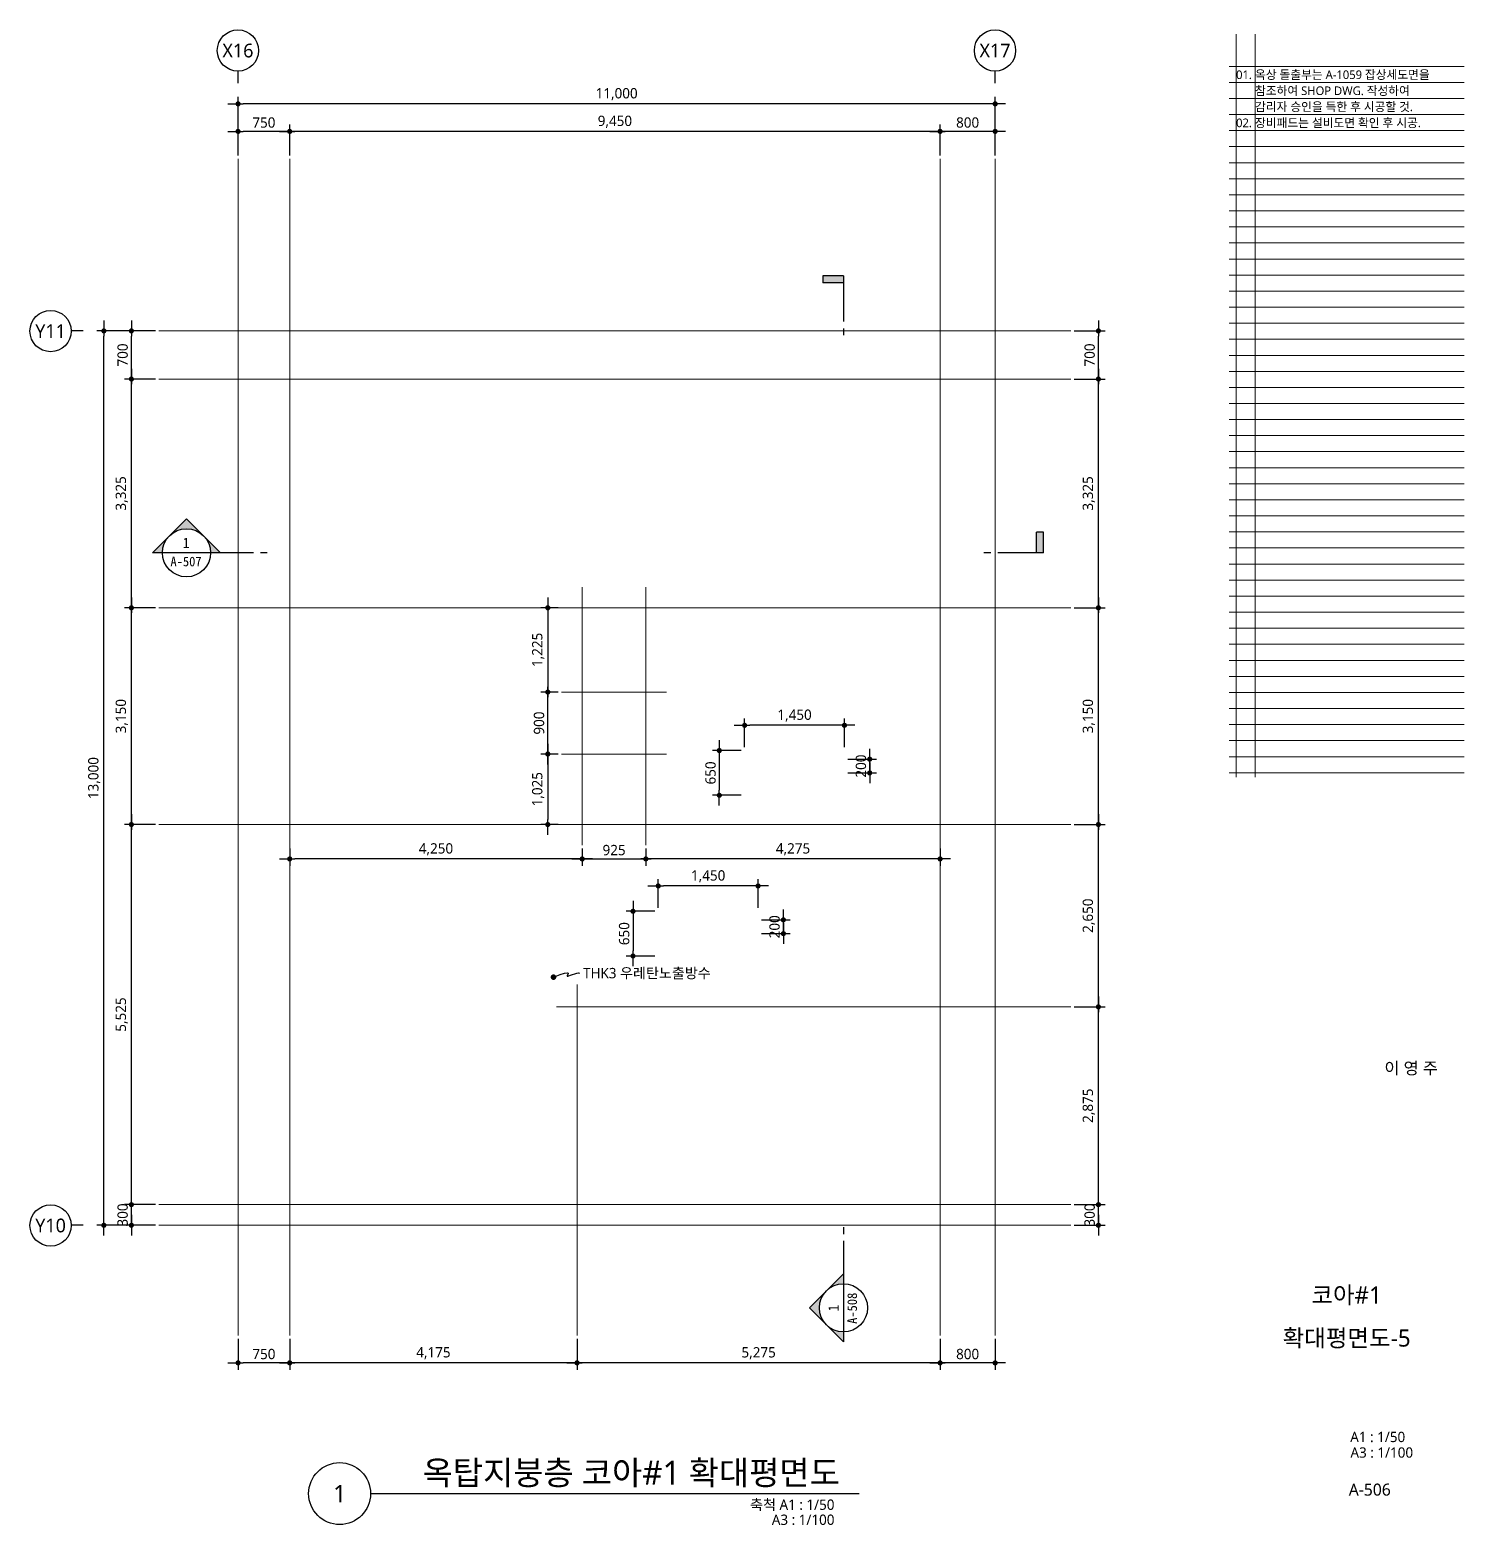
# Model space of a CAD drawing. Header units: millimetres. Extents: x 1424731 to 1631737, y 707248 to 849681.
# Drawn here: x 1610899 to 1631737, y 827948 to 849681 of the extents above; entities that cross this region are included whole.
import ezdxf
from ezdxf.enums import TextEntityAlignment as Align

# ---------------------------------------------------------------- set-up
doc = ezdxf.new("R2010")
doc.units = ezdxf.units.MM
doc.header["$MEASUREMENT"] = 0
doc.linetypes.add('CEN', pattern=[62, 60, -1, 0, -1])
doc.layers.get('0').update_dxf_attribs({"linetype": 'CONTINUOUS'})
for name, color, linetype, lineweight in [('A-AXIS-BUBL', 7, 'CONTINUOUS', 25), ('A-BORD-TEXT', 3, 'CONTINUOUS', 25), ('A-CNTL', 1, 'CEN', 15), ('A-DIMS', 7, 'CONTINUOUS', 25), ('A-MKXS-LEAD', 7, 'CONTINUOUS', 25), ('A-MKXS-MAK1', 3, 'CONTINUOUS', 25), ('A-MKXS-TEXT1', 3, 'CONTINUOUS', 25), ('A-MKXS-TEXT2', 7, 'CONTINUOUS', 25), ('A-XXXX-SYMB', 7, 'CONTINUOUS', 25), ('A-XXXX-TXT1', 3, 'CONTINUOUS', 25), ('A-XXXX-TXT2', 3, 'CONTINUOUS', 25)]:
    doc.layers.add(name, color=color, linetype=linetype, lineweight=lineweight)
doc.layers.add('A-XXXX-NPLT', color=144, linetype='CONTINUOUS', lineweight=15, plot=False)
doc.styles.add('HY울릉도L', font='')
doc.styles.add('돋움체', font='')
doc.styles.add('맑은 고딕', font='malgun.ttf')
doc.styles.add('맑은고딕', font='malgun.ttf')
doc.styles.get('HY울릉도L').set_extended_font_data('HYwulM')
doc.styles.get('돋움체').set_extended_font_data('DotumChe')
doc.dimstyles.new('CDIM', dxfattribs={"dimtxt": 3, "dimasz": 1.5, "dimexe": 2, "dimexo": 1, "dimgap": 1, "dimtad": 1, "dimdec": 0, "dimrnd": 0.5, "dimzin": 0, "dimdsep": 32, "dimlunit": 6, "dimtxsty": 'HY울릉도L', "dimblk1": '_CIDOT', "dimblk2": '_CIDOT', "dimsah": 1, "dimcen": 5.5, "dimclrd": 2, "dimclre": 2, "dimclrt": 7, "dimadec": 0, "dimazin": 0, "dimtfac": 1, "dimtdec": 0, "dimtix": 1, "dimtmove": 2, "dimatfit": 1, "dimldrblk": '_CIDOT', "dimfxl": 1, "dimtolj": 1, "dimtzin": 0, "dimlwd": -1, "dimarcsym": 0})

# ---------------------------------------------------------------- blocks, each defined once
blk = doc.blocks.new('CORE 1- 단면')
at = {"layer": 'A-MKXS-MAK1'}
for points in [[(9245, 15395), (9245, 15495), (9545, 15495), (9545, 15395)], [(12350, 11770), (12450, 11770), (12450, 11470), (12350, 11470)]]:
    blk.add_hatch(color=256, dxfattribs=at).paths.add_polyline_path(points)
h = blk.add_hatch(color=256, dxfattribs=at)
h.paths.add_polyline_path([(0, 11965), (247, 11717, 0.414214), (-247, 11717)])
h.paths.add_polyline_path([(247, 11717), (495, 11470), (350, 11470, 0.198912)])
h.paths.add_polyline_path([(-247, 11717, 0.198912), (-350, 11470), (-495, 11470)])
h = blk.add_hatch(color=256, dxfattribs=at)
h.paths.add_polyline_path([(9050, 495), (9297, 742, 0.414214), (9297, 247)])
h.paths.add_polyline_path([(9297, 742), (9545, 990), (9545, 845, 0.198912)])
h.paths.add_polyline_path([(9297, 247, 0.198912), (9545, 145), (9545, 0)])
for p, q in [((9245, 15495), (9245, 15395)), ((9545, 15495), (9245, 15495)), ((9545, 15495), (9545, 14832)), ((9545, 15395), (9245, 15395)), ((9545, 14732), (9545, 14632)), ((-495, 11470), (0, 11965)), ((495, 11470), (0, 11965)), ((12450, 11770), (12350, 11770)), ((12350, 11470), (12350, 11770)), ((12450, 11470), (12450, 11770)), ((973, 11470), (-495, 11470)), ((1173, 11470), (1073, 11470)), ((11687, 11470), (11587, 11470)), ((12450, 11470), (11787, 11470)), ((9545, 1668), (9545, 1568)), ((9545, 1468), (9545, 0)), ((9545, 990), (9050, 495)), ((9545, 0), (9050, 495))]:
    blk.add_line(p, q, dxfattribs=at)
for centre in [(0, 11470), (9545, 495)]:
    blk.add_circle(centre, 350, dxfattribs=at)
at = {"layer": 'A-MKXS-TEXT2', "style": '돋움체'}
for s, height, p in [('1', 150, (-4, 11614)), ('A-507', 140, (-7, 11342))]:
    blk.add_text(s, height=height, dxfattribs=at).set_placement(p, align=Align.MIDDLE)
for s, height, p in [('A-508', 140, (9673, 488)), ('1', 150, (9401, 491))]:
    blk.add_text(s, height=height, rotation=90, dxfattribs=at).set_placement(p, align=Align.MIDDLE)
blk = doc.blocks.new('_CIDOT')
at = {"color": 0, "linetype": 'ByBlock'}
blk.add_line((2, 0), (-1, 0), dxfattribs=at)
at = {"color": 0, "linetype": 'ByBlock', "const_width": 0.5}
blk.add_lwpolyline([(-0.25, 0, 1), (0.25, 0, 1)], format="xyb", close=True, dxfattribs=at)
blk = doc.blocks.new('*D1150')
at = {"layer": 'A-DIMS', "lineweight": -2, "transparency": 16777216}
for p, q in [((1618849, 830656), (1618849, 830206)), ((1624124, 830656), (1624124, 830206))]:
    blk.add_line(p, q, dxfattribs=at)
at = {"layer": 'A-DIMS', "transparency": 16777216}
blk.add_line((1624049, 830306), (1618924, 830306), dxfattribs=at)
at = {"layer": 'A-DIMS', "transparency": 16777216, "xscale": 75, "yscale": 75, "zscale": 75, "rotation": 180}
blk.add_blockref('_CIDOT', (1618849, 830306), dxfattribs=at)
at = {"layer": 'A-DIMS', "transparency": 16777216, "xscale": 75, "yscale": 75, "zscale": 75}
blk.add_blockref('_CIDOT', (1624124, 830306), dxfattribs=at)
at = {"layer": 'A-DIMS', "color": 3, "transparency": 16777216, "insert": (1621487, 830446), "char_height": 150, "attachment_point": 5, "style": '맑은고딕'}
blk.add_mtext('\\A1;5,275', dxfattribs=at)
blk = doc.blocks.new('*D1152')
at = {"layer": 'A-DIMS', "lineweight": -2, "transparency": 16777216}
for p, q in [((1614674, 830656), (1614674, 830206)), ((1618849, 830656), (1618849, 830206))]:
    blk.add_line(p, q, dxfattribs=at)
at = {"layer": 'A-DIMS', "transparency": 16777216}
blk.add_line((1618774, 830306), (1614749, 830306), dxfattribs=at)
at = {"layer": 'A-DIMS', "transparency": 16777216, "xscale": 75, "yscale": 75, "zscale": 75, "rotation": 180}
blk.add_blockref('_CIDOT', (1614674, 830306), dxfattribs=at)
at = {"layer": 'A-DIMS', "transparency": 16777216, "xscale": 75, "yscale": 75, "zscale": 75}
blk.add_blockref('_CIDOT', (1618849, 830306), dxfattribs=at)
at = {"layer": 'A-DIMS', "color": 3, "transparency": 16777216, "insert": (1616762, 830447), "char_height": 150, "attachment_point": 5, "style": '맑은고딕'}
blk.add_mtext('\\A1;4,175', dxfattribs=at)
blk = doc.blocks.new('*D1154')
at = {"layer": 'A-DIMS', "lineweight": -2, "transparency": 16777216}
for p, q in [((1612724, 845306), (1611874, 845306)), ((1612724, 832306), (1611874, 832306))]:
    blk.add_line(p, q, dxfattribs=at)
at = {"layer": 'A-DIMS', "transparency": 16777216}
blk.add_line((1611974, 832381), (1611974, 845231), dxfattribs=at)
at = {"layer": 'A-DIMS', "transparency": 16777216, "xscale": 75, "yscale": 75, "zscale": 75}
for p, rotation in [((1611974, 845306), 90), ((1611974, 832306), 270)]:
    blk.add_blockref('_CIDOT', p, dxfattribs=dict(at, rotation=rotation))
at = {"layer": 'A-DIMS', "color": 3, "transparency": 16777216, "insert": (1611834, 838806), "char_height": 150, "attachment_point": 5, "rotation": 90, "style": '맑은고딕'}
blk.add_mtext('\\A1;13,000', dxfattribs=at)
blk = doc.blocks.new('*D1151')
at = {"layer": 'A-DIMS', "lineweight": -2, "transparency": 16777216}
for p, q in [((1624124, 830656), (1624124, 830206)), ((1624924, 830656), (1624924, 830206))]:
    blk.add_line(p, q, dxfattribs=at)
at = {"layer": 'A-DIMS', "transparency": 16777216}
blk.add_line((1624849, 830306), (1624199, 830306), dxfattribs=at)
at = {"layer": 'A-DIMS', "transparency": 16777216, "xscale": 75, "yscale": 75, "zscale": 75, "rotation": 180}
blk.add_blockref('_CIDOT', (1624124, 830306), dxfattribs=at)
at = {"layer": 'A-DIMS', "transparency": 16777216, "xscale": 75, "yscale": 75, "zscale": 75}
blk.add_blockref('_CIDOT', (1624924, 830306), dxfattribs=at)
at = {"layer": 'A-DIMS', "color": 3, "transparency": 16777216, "insert": (1624524, 830434), "char_height": 150, "attachment_point": 5, "style": '맑은고딕'}
blk.add_mtext('\\A1;800', dxfattribs=at)
blk = doc.blocks.new('*D1155')
at = {"layer": 'A-DIMS', "lineweight": -2, "transparency": 16777216}
for p, q in [((1626074, 835481), (1626524, 835481)), ((1626074, 832606), (1626524, 832606))]:
    blk.add_line(p, q, dxfattribs=at)
at = {"layer": 'A-DIMS', "transparency": 16777216}
blk.add_line((1626424, 832681), (1626424, 835406), dxfattribs=at)
at = {"layer": 'A-DIMS', "transparency": 16777216, "xscale": 75, "yscale": 75, "zscale": 75}
for p, rotation in [((1626424, 835481), 90), ((1626424, 832606), 270)]:
    blk.add_blockref('_CIDOT', p, dxfattribs=dict(at, rotation=rotation))
at = {"layer": 'A-DIMS', "color": 3, "transparency": 16777216, "insert": (1626284, 834044), "char_height": 150, "attachment_point": 5, "rotation": 90, "style": '맑은고딕'}
blk.add_mtext('\\A1;2,875', dxfattribs=at)
blk = doc.blocks.new('*D1157')
at = {"layer": 'A-DIMS', "lineweight": -2, "transparency": 16777216}
for p, q in [((1626074, 841281), (1626524, 841281)), ((1626074, 838131), (1626524, 838131))]:
    blk.add_line(p, q, dxfattribs=at)
at = {"layer": 'A-DIMS', "transparency": 16777216}
blk.add_line((1626424, 838206), (1626424, 841206), dxfattribs=at)
at = {"layer": 'A-DIMS', "transparency": 16777216, "xscale": 75, "yscale": 75, "zscale": 75}
for p, rotation in [((1626424, 841281), 90), ((1626424, 838131), 270)]:
    blk.add_blockref('_CIDOT', p, dxfattribs=dict(at, rotation=rotation))
at = {"layer": 'A-DIMS', "color": 3, "transparency": 16777216, "insert": (1626284, 839706), "char_height": 150, "attachment_point": 5, "rotation": 90, "style": '맑은고딕'}
blk.add_mtext('\\A1;3,150', dxfattribs=at)
blk = doc.blocks.new('*D1161')
at = {"layer": 'A-DIMS', "lineweight": -2, "transparency": 16777216}
for p, q in [((1612724, 838131), (1612274, 838131)), ((1612724, 832606), (1612274, 832606))]:
    blk.add_line(p, q, dxfattribs=at)
at = {"layer": 'A-DIMS', "transparency": 16777216}
blk.add_line((1612374, 832681), (1612374, 838056), dxfattribs=at)
at = {"layer": 'A-DIMS', "transparency": 16777216, "xscale": 75, "yscale": 75, "zscale": 75}
for p, rotation in [((1612374, 838131), 90), ((1612374, 832606), 270)]:
    blk.add_blockref('_CIDOT', p, dxfattribs=dict(at, rotation=rotation))
at = {"layer": 'A-DIMS', "color": 3, "transparency": 16777216, "insert": (1612234, 835369), "char_height": 150, "attachment_point": 5, "rotation": 90, "style": '맑은고딕'}
blk.add_mtext('\\A1;5,525', dxfattribs=at)
blk = doc.blocks.new('*D1158')
at = {"layer": 'A-DIMS', "lineweight": -2, "transparency": 16777216}
for p, q in [((1626074, 844606), (1626524, 844606)), ((1626074, 841281), (1626524, 841281))]:
    blk.add_line(p, q, dxfattribs=at)
at = {"layer": 'A-DIMS', "transparency": 16777216}
blk.add_line((1626424, 841356), (1626424, 844531), dxfattribs=at)
at = {"layer": 'A-DIMS', "transparency": 16777216, "xscale": 75, "yscale": 75, "zscale": 75}
for p, rotation in [((1626424, 844606), 90), ((1626424, 841281), 270)]:
    blk.add_blockref('_CIDOT', p, dxfattribs=dict(at, rotation=rotation))
at = {"layer": 'A-DIMS', "color": 3, "transparency": 16777216, "insert": (1626284, 842944), "char_height": 150, "attachment_point": 5, "rotation": 90, "style": '맑은고딕'}
blk.add_mtext('\\A1;3,325', dxfattribs=at)
blk = doc.blocks.new('*D1159')
at = {"layer": 'A-DIMS', "lineweight": -2, "transparency": 16777216}
for p, q in [((1626074, 845306), (1626524, 845306)), ((1626074, 844606), (1626524, 844606))]:
    blk.add_line(p, q, dxfattribs=at)
at = {"layer": 'A-DIMS', "transparency": 16777216}
blk.add_line((1626424, 844681), (1626424, 845231), dxfattribs=at)
at = {"layer": 'A-DIMS', "transparency": 16777216, "xscale": 75, "yscale": 75, "zscale": 75}
for p, rotation in [((1626424, 845306), 90), ((1626424, 844606), 270)]:
    blk.add_blockref('_CIDOT', p, dxfattribs=dict(at, rotation=rotation))
at = {"layer": 'A-DIMS', "color": 3, "transparency": 16777216, "insert": (1626297, 844956), "char_height": 150, "attachment_point": 5, "rotation": 90, "style": '맑은고딕'}
blk.add_mtext('\\A1;700', dxfattribs=at)
blk = doc.blocks.new('*D1164')
at = {"layer": 'A-DIMS', "lineweight": -2, "transparency": 16777216}
for p, q in [((1613924, 847856), (1613924, 848706)), ((1624924, 847856), (1624924, 848706))]:
    blk.add_line(p, q, dxfattribs=at)
at = {"layer": 'A-DIMS', "transparency": 16777216}
blk.add_line((1624849, 848606), (1613999, 848606), dxfattribs=at)
at = {"layer": 'A-DIMS', "transparency": 16777216, "xscale": 75, "yscale": 75, "zscale": 75, "rotation": 180}
blk.add_blockref('_CIDOT', (1613924, 848606), dxfattribs=at)
at = {"layer": 'A-DIMS', "transparency": 16777216, "xscale": 75, "yscale": 75, "zscale": 75}
blk.add_blockref('_CIDOT', (1624924, 848606), dxfattribs=at)
at = {"layer": 'A-DIMS', "color": 3, "transparency": 16777216, "insert": (1619424, 848747), "char_height": 150, "attachment_point": 5, "style": '맑은고딕'}
blk.add_mtext('\\A1;11,000', dxfattribs=at)
blk = doc.blocks.new('*D1167')
at = {"layer": 'A-DIMS', "lineweight": -2, "transparency": 16777216}
for p, q in [((1612724, 844606), (1612274, 844606)), ((1612724, 841281), (1612274, 841281))]:
    blk.add_line(p, q, dxfattribs=at)
at = {"layer": 'A-DIMS', "transparency": 16777216}
blk.add_line((1612374, 841356), (1612374, 844531), dxfattribs=at)
at = {"layer": 'A-DIMS', "transparency": 16777216, "xscale": 75, "yscale": 75, "zscale": 75}
for p, rotation in [((1612374, 844606), 90), ((1612374, 841281), 270)]:
    blk.add_blockref('_CIDOT', p, dxfattribs=dict(at, rotation=rotation))
at = {"layer": 'A-DIMS', "color": 3, "transparency": 16777216, "insert": (1612234, 842944), "char_height": 150, "attachment_point": 5, "rotation": 90, "style": '맑은고딕'}
blk.add_mtext('\\A1;3,325', dxfattribs=at)
blk = doc.blocks.new('*D1149')
at = {"layer": 'A-DIMS', "lineweight": -2, "transparency": 16777216}
for p, q in [((1626074, 832606), (1626524, 832606)), ((1626074, 832306), (1626524, 832306))]:
    blk.add_line(p, q, dxfattribs=at)
at = {"layer": 'A-DIMS', "transparency": 16777216}
for p, q in [((1626424, 832681), (1626424, 832756)), ((1626424, 832306), (1626424, 832606)), ((1626424, 832231), (1626424, 832156))]:
    blk.add_line(p, q, dxfattribs=at)
at = {"layer": 'A-DIMS', "transparency": 16777216, "xscale": 75, "yscale": 75, "zscale": 75}
for p, rotation in [((1626424, 832606), 270), ((1626424, 832306), 90)]:
    blk.add_blockref('_CIDOT', p, dxfattribs=dict(at, rotation=rotation))
at = {"layer": 'A-DIMS', "color": 3, "transparency": 16777216, "insert": (1626297, 832456), "char_height": 150, "attachment_point": 5, "rotation": 90, "style": '맑은고딕'}
blk.add_mtext('\\A1;300', dxfattribs=at)
blk = doc.blocks.new('*D1153')
at = {"layer": 'A-DIMS', "lineweight": -2, "transparency": 16777216}
for p, q in [((1613924, 830656), (1613924, 830206)), ((1614674, 830656), (1614674, 830206))]:
    blk.add_line(p, q, dxfattribs=at)
at = {"layer": 'A-DIMS', "transparency": 16777216}
blk.add_line((1614599, 830306), (1613999, 830306), dxfattribs=at)
at = {"layer": 'A-DIMS', "transparency": 16777216, "xscale": 75, "yscale": 75, "zscale": 75, "rotation": 180}
blk.add_blockref('_CIDOT', (1613924, 830306), dxfattribs=at)
at = {"layer": 'A-DIMS', "transparency": 16777216, "xscale": 75, "yscale": 75, "zscale": 75}
blk.add_blockref('_CIDOT', (1614674, 830306), dxfattribs=at)
at = {"layer": 'A-DIMS', "color": 3, "transparency": 16777216, "insert": (1614299, 830434), "char_height": 150, "attachment_point": 5, "style": '맑은고딕'}
blk.add_mtext('\\A1;750', dxfattribs=at)
blk = doc.blocks.new('*D1156')
at = {"layer": 'A-DIMS', "lineweight": -2, "transparency": 16777216}
for p, q in [((1626074, 838131), (1626524, 838131)), ((1626074, 835481), (1626524, 835481))]:
    blk.add_line(p, q, dxfattribs=at)
at = {"layer": 'A-DIMS', "transparency": 16777216}
blk.add_line((1626424, 835556), (1626424, 838056), dxfattribs=at)
at = {"layer": 'A-DIMS', "transparency": 16777216, "xscale": 75, "yscale": 75, "zscale": 75}
for p, rotation in [((1626424, 838131), 90), ((1626424, 835481), 270)]:
    blk.add_blockref('_CIDOT', p, dxfattribs=dict(at, rotation=rotation))
at = {"layer": 'A-DIMS', "color": 3, "transparency": 16777216, "insert": (1626284, 836806), "char_height": 150, "attachment_point": 5, "rotation": 90, "style": '맑은고딕'}
blk.add_mtext('\\A1;2,650', dxfattribs=at)
blk = doc.blocks.new('*D1160')
at = {"layer": 'A-DIMS', "lineweight": -2, "transparency": 16777216}
for p, q in [((1612724, 832606), (1612274, 832606)), ((1612724, 832306), (1612274, 832306))]:
    blk.add_line(p, q, dxfattribs=at)
at = {"layer": 'A-DIMS', "transparency": 16777216}
for p, q in [((1612374, 832681), (1612374, 832756)), ((1612374, 832306), (1612374, 832606)), ((1612374, 832231), (1612374, 832156))]:
    blk.add_line(p, q, dxfattribs=at)
at = {"layer": 'A-DIMS', "transparency": 16777216, "xscale": 75, "yscale": 75, "zscale": 75}
for p, rotation in [((1612374, 832606), 270), ((1612374, 832306), 90)]:
    blk.add_blockref('_CIDOT', p, dxfattribs=dict(at, rotation=rotation))
at = {"layer": 'A-DIMS', "color": 3, "transparency": 16777216, "insert": (1612247, 832456), "char_height": 150, "attachment_point": 5, "rotation": 90, "style": '맑은고딕'}
blk.add_mtext('\\A1;300', dxfattribs=at)
blk = doc.blocks.new('*D1162')
at = {"layer": 'A-DIMS', "lineweight": -2, "transparency": 16777216}
for p, q in [((1612724, 845306), (1612274, 845306)), ((1612724, 844606), (1612274, 844606))]:
    blk.add_line(p, q, dxfattribs=at)
at = {"layer": 'A-DIMS', "transparency": 16777216}
blk.add_line((1612374, 844681), (1612374, 845231), dxfattribs=at)
at = {"layer": 'A-DIMS', "transparency": 16777216, "xscale": 75, "yscale": 75, "zscale": 75}
for p, rotation in [((1612374, 845306), 90), ((1612374, 844606), 270)]:
    blk.add_blockref('_CIDOT', p, dxfattribs=dict(at, rotation=rotation))
at = {"layer": 'A-DIMS', "color": 3, "transparency": 16777216, "insert": (1612247, 844956), "char_height": 150, "attachment_point": 5, "rotation": 90, "style": '맑은고딕'}
blk.add_mtext('\\A1;700', dxfattribs=at)
blk = doc.blocks.new('*D1163')
at = {"layer": 'A-DIMS', "lineweight": -2, "transparency": 16777216}
for p, q in [((1614674, 847856), (1614674, 848306)), ((1624124, 847856), (1624124, 848306))]:
    blk.add_line(p, q, dxfattribs=at)
at = {"layer": 'A-DIMS', "transparency": 16777216}
blk.add_line((1624049, 848206), (1614749, 848206), dxfattribs=at)
at = {"layer": 'A-DIMS', "transparency": 16777216, "xscale": 75, "yscale": 75, "zscale": 75, "rotation": 180}
blk.add_blockref('_CIDOT', (1614674, 848206), dxfattribs=at)
at = {"layer": 'A-DIMS', "transparency": 16777216, "xscale": 75, "yscale": 75, "zscale": 75}
blk.add_blockref('_CIDOT', (1624124, 848206), dxfattribs=at)
at = {"layer": 'A-DIMS', "color": 3, "transparency": 16777216, "insert": (1619399, 848346), "char_height": 150, "attachment_point": 5, "style": '맑은고딕'}
blk.add_mtext('\\A1;9,450', dxfattribs=at)
blk = doc.blocks.new('*D1165')
at = {"layer": 'A-DIMS', "lineweight": -2, "transparency": 16777216}
for p, q in [((1624124, 847856), (1624124, 848306)), ((1624924, 847856), (1624924, 848306))]:
    blk.add_line(p, q, dxfattribs=at)
at = {"layer": 'A-DIMS', "transparency": 16777216}
blk.add_line((1624849, 848206), (1624199, 848206), dxfattribs=at)
at = {"layer": 'A-DIMS', "transparency": 16777216, "xscale": 75, "yscale": 75, "zscale": 75, "rotation": 180}
blk.add_blockref('_CIDOT', (1624124, 848206), dxfattribs=at)
at = {"layer": 'A-DIMS', "transparency": 16777216, "xscale": 75, "yscale": 75, "zscale": 75}
blk.add_blockref('_CIDOT', (1624924, 848206), dxfattribs=at)
at = {"layer": 'A-DIMS', "color": 3, "transparency": 16777216, "insert": (1624524, 848334), "char_height": 150, "attachment_point": 5, "style": '맑은고딕'}
blk.add_mtext('\\A1;800', dxfattribs=at)
blk = doc.blocks.new('*D1166')
at = {"layer": 'A-DIMS', "lineweight": -2, "transparency": 16777216}
for p, q in [((1613924, 847856), (1613924, 848306)), ((1614674, 847856), (1614674, 848306))]:
    blk.add_line(p, q, dxfattribs=at)
at = {"layer": 'A-DIMS', "transparency": 16777216}
blk.add_line((1614599, 848206), (1613999, 848206), dxfattribs=at)
at = {"layer": 'A-DIMS', "transparency": 16777216, "xscale": 75, "yscale": 75, "zscale": 75, "rotation": 180}
blk.add_blockref('_CIDOT', (1613924, 848206), dxfattribs=at)
at = {"layer": 'A-DIMS', "transparency": 16777216, "xscale": 75, "yscale": 75, "zscale": 75}
blk.add_blockref('_CIDOT', (1614674, 848206), dxfattribs=at)
at = {"layer": 'A-DIMS', "color": 3, "transparency": 16777216, "insert": (1614299, 848334), "char_height": 150, "attachment_point": 5, "style": '맑은고딕'}
blk.add_mtext('\\A1;750', dxfattribs=at)
blk = doc.blocks.new('*D1168')
at = {"layer": 'A-DIMS', "lineweight": -2, "transparency": 16777216}
for p, q in [((1612724, 841281), (1612274, 841281)), ((1612724, 838131), (1612274, 838131))]:
    blk.add_line(p, q, dxfattribs=at)
at = {"layer": 'A-DIMS', "transparency": 16777216}
blk.add_line((1612374, 838206), (1612374, 841206), dxfattribs=at)
at = {"layer": 'A-DIMS', "transparency": 16777216, "xscale": 75, "yscale": 75, "zscale": 75}
for p, rotation in [((1612374, 841281), 90), ((1612374, 838131), 270)]:
    blk.add_blockref('_CIDOT', p, dxfattribs=dict(at, rotation=rotation))
at = {"layer": 'A-DIMS', "color": 3, "transparency": 16777216, "insert": (1612234, 839706), "char_height": 150, "attachment_point": 5, "rotation": 90, "style": '맑은고딕'}
blk.add_mtext('\\A1;3,150', dxfattribs=at)
blk = doc.blocks.new('*D1169')
at = {"layer": 'A-DIMS', "lineweight": -2, "transparency": 16777216}
for p, q in [((1618574, 839156), (1618324, 839156)), ((1618574, 838131), (1618324, 838131))]:
    blk.add_line(p, q, dxfattribs=at)
at = {"layer": 'A-DIMS', "transparency": 16777216}
blk.add_line((1618424, 839081), (1618424, 838206), dxfattribs=at)
at = {"layer": 'A-DIMS', "transparency": 16777216, "xscale": 75, "yscale": 75, "zscale": 75}
for p, rotation in [((1618424, 839156), 90), ((1618424, 838131), 270)]:
    blk.add_blockref('_CIDOT', p, dxfattribs=dict(at, rotation=rotation))
at = {"layer": 'A-DIMS', "color": 3, "transparency": 16777216, "insert": (1618284, 838644), "char_height": 150, "attachment_point": 5, "rotation": 90, "style": '맑은고딕'}
blk.add_mtext('\\A1;1,025', dxfattribs=at)
blk = doc.blocks.new('*D1170')
at = {"layer": 'A-DIMS', "lineweight": -2, "transparency": 16777216}
for p, q in [((1618574, 840056), (1618324, 840056)), ((1618574, 839156), (1618324, 839156))]:
    blk.add_line(p, q, dxfattribs=at)
at = {"layer": 'A-DIMS', "transparency": 16777216}
blk.add_line((1618424, 839231), (1618424, 839981), dxfattribs=at)
at = {"layer": 'A-DIMS', "transparency": 16777216, "xscale": 75, "yscale": 75, "zscale": 75}
for p, rotation in [((1618424, 840056), 90), ((1618424, 839156), 270)]:
    blk.add_blockref('_CIDOT', p, dxfattribs=dict(at, rotation=rotation))
at = {"layer": 'A-DIMS', "color": 3, "transparency": 16777216, "insert": (1618297, 839606), "char_height": 150, "attachment_point": 5, "rotation": 90, "style": '맑은고딕'}
blk.add_mtext('\\A1;900', dxfattribs=at)
blk = doc.blocks.new('*D1171')
at = {"layer": 'A-DIMS', "lineweight": -2, "transparency": 16777216}
for p, q in [((1618574, 841281), (1618324, 841281)), ((1618574, 840056), (1618324, 840056))]:
    blk.add_line(p, q, dxfattribs=at)
at = {"layer": 'A-DIMS', "transparency": 16777216}
blk.add_line((1618424, 841206), (1618424, 840131), dxfattribs=at)
at = {"layer": 'A-DIMS', "transparency": 16777216, "xscale": 75, "yscale": 75, "zscale": 75}
for p, rotation in [((1618424, 841281), 90), ((1618424, 840056), 270)]:
    blk.add_blockref('_CIDOT', p, dxfattribs=dict(at, rotation=rotation))
at = {"layer": 'A-DIMS', "color": 3, "transparency": 16777216, "insert": (1618284, 840669), "char_height": 150, "attachment_point": 5, "rotation": 90, "style": '맑은고딕'}
blk.add_mtext('\\A1;1,225', dxfattribs=at)
blk = doc.blocks.new('*D1172')
at = {"layer": 'A-DIMS', "lineweight": -2, "transparency": 16777216}
for p, q in [((1618924, 837781), (1618924, 837531)), ((1619849, 837781), (1619849, 837531))]:
    blk.add_line(p, q, dxfattribs=at)
at = {"layer": 'A-DIMS', "transparency": 16777216}
blk.add_line((1618999, 837631), (1619774, 837631), dxfattribs=at)
at = {"layer": 'A-DIMS', "transparency": 16777216, "xscale": 75, "yscale": 75, "zscale": 75, "rotation": 180}
blk.add_blockref('_CIDOT', (1618924, 837631), dxfattribs=at)
at = {"layer": 'A-DIMS', "transparency": 16777216, "xscale": 75, "yscale": 75, "zscale": 75}
blk.add_blockref('_CIDOT', (1619849, 837631), dxfattribs=at)
at = {"layer": 'A-DIMS', "color": 3, "transparency": 16777216, "insert": (1619387, 837759), "char_height": 150, "attachment_point": 5, "style": '맑은고딕'}
blk.add_mtext('\\A1;925', dxfattribs=at)
blk = doc.blocks.new('*D1173')
at = {"layer": 'A-DIMS', "lineweight": -2, "transparency": 16777216}
for p, q in [((1614674, 837781), (1614674, 837531)), ((1618924, 837781), (1618924, 837531))]:
    blk.add_line(p, q, dxfattribs=at)
at = {"layer": 'A-DIMS', "transparency": 16777216}
blk.add_line((1618849, 837631), (1614749, 837631), dxfattribs=at)
at = {"layer": 'A-DIMS', "transparency": 16777216, "xscale": 75, "yscale": 75, "zscale": 75, "rotation": 180}
blk.add_blockref('_CIDOT', (1614674, 837631), dxfattribs=at)
at = {"layer": 'A-DIMS', "transparency": 16777216, "xscale": 75, "yscale": 75, "zscale": 75}
blk.add_blockref('_CIDOT', (1618924, 837631), dxfattribs=at)
at = {"layer": 'A-DIMS', "color": 3, "transparency": 16777216, "insert": (1616799, 837771), "char_height": 150, "attachment_point": 5, "style": '맑은고딕'}
blk.add_mtext('\\A1;4,250', dxfattribs=at)
blk = doc.blocks.new('*D1174')
at = {"layer": 'A-DIMS', "lineweight": -2, "transparency": 16777216}
for p, q in [((1619849, 837781), (1619849, 837531)), ((1624124, 837781), (1624124, 837531))]:
    blk.add_line(p, q, dxfattribs=at)
at = {"layer": 'A-DIMS', "transparency": 16777216}
blk.add_line((1624049, 837631), (1619924, 837631), dxfattribs=at)
at = {"layer": 'A-DIMS', "transparency": 16777216, "xscale": 75, "yscale": 75, "zscale": 75, "rotation": 180}
blk.add_blockref('_CIDOT', (1619849, 837631), dxfattribs=at)
at = {"layer": 'A-DIMS', "transparency": 16777216, "xscale": 75, "yscale": 75, "zscale": 75}
blk.add_blockref('_CIDOT', (1624124, 837631), dxfattribs=at)
at = {"layer": 'A-DIMS', "color": 3, "transparency": 16777216, "insert": (1621987, 837771), "char_height": 150, "attachment_point": 5, "style": '맑은고딕'}
blk.add_mtext('\\A1;4,275', dxfattribs=at)
blk = doc.blocks.new('NOTE(220317)')
at = {"layer": 'A-XXXX-NPLT'}
for p, q in [((1010649.8, 179732.7), (1010649.8, 175412.7)), ((1010759.8, 179732.7), (1010759.8, 175412.7)), ((1010609.8, 179546.1), (1011974.8, 179546.1)), ((1010609.8, 179452.7), (1011974.8, 179452.7)), ((1010609.8, 179359.4), (1011974.8, 179359.4)), ((1010609.8, 179266.1), (1011974.8, 179266.1)), ((1010609.8, 179172.7), (1011974.8, 179172.7)), ((1010609.8, 179079.4), (1011974.8, 179079.4)), ((1010609.8, 178986.1), (1011974.8, 178986.1)), ((1010609.8, 178892.7), (1011974.8, 178892.7)), ((1010609.8, 178799.4), (1011974.8, 178799.4)), ((1010609.8, 178706.1), (1011974.8, 178706.1)), ((1010609.8, 178612.7), (1011974.8, 178612.7)), ((1010609.8, 178519.4), (1011974.8, 178519.4)), ((1010609.8, 178426.1), (1011974.8, 178426.1)), ((1010609.8, 178332.7), (1011974.8, 178332.7)), ((1010609.8, 178239.4), (1011974.8, 178239.4)), ((1010609.8, 178146.1), (1011974.8, 178146.1)), ((1010609.8, 178052.7), (1011974.8, 178052.7)), ((1010609.8, 177959.4), (1011974.8, 177959.4)), ((1010609.8, 177866.1), (1011974.8, 177866.1)), ((1010609.8, 177772.7), (1011974.8, 177772.7)), ((1010609.8, 177679.4), (1011974.8, 177679.4)), ((1010609.8, 177586.1), (1011974.8, 177586.1)), ((1010609.8, 177492.7), (1011974.8, 177492.7)), ((1010609.8, 177399.4), (1011974.8, 177399.4)), ((1010609.8, 177306.1), (1011974.8, 177306.1)), ((1010609.8, 177212.7), (1011974.8, 177212.7)), ((1010609.8, 177119.4), (1011974.8, 177119.4)), ((1010609.8, 177026.1), (1011974.8, 177026.1)), ((1010609.8, 176932.7), (1011974.8, 176932.7)), ((1010609.8, 176839.4), (1011974.8, 176839.4)), ((1010609.8, 176746.1), (1011974.8, 176746.1)), ((1010609.8, 176652.7), (1011974.8, 176652.7)), ((1010609.8, 176559.4), (1011974.8, 176559.4)), ((1010609.8, 176466.1), (1011974.8, 176466.1)), ((1010609.8, 176372.7), (1011974.8, 176372.7)), ((1010609.8, 176279.4), (1011974.8, 176279.4)), ((1010609.8, 176186.1), (1011974.8, 176186.1)), ((1010609.8, 176092.7), (1011974.8, 176092.7)), ((1010609.8, 175999.4), (1011974.8, 175999.4)), ((1010609.8, 175906.1), (1011974.8, 175906.1)), ((1010609.8, 175812.7), (1011974.8, 175812.7)), ((1010609.8, 175719.4), (1011974.8, 175719.4)), ((1010609.8, 175626.1), (1011974.8, 175626.1)), ((1010609.8, 175532.7), (1011974.8, 175532.7)), ((1010609.8, 175439.4), (1011974.8, 175439.4))]:
    blk.add_line(p, q, dxfattribs=at)
blk = doc.blocks.new('NOTE_확대평면도_1')
at = {"layer": 'A-XXXX-TXT2', "style": '맑은 고딕'}
for s, p in [('01.', (7576.5, 4901.4)), ('옥상 돌출부는 A-1059 잡상세도면을', (7631.5, 4901.4)), ('참조하여 SHOP DWG. 작성하여', (7631.5, 4854.8)), ('감리자 승인을 득한 후 시공할 것.', (7631.5, 4808.1)), ('02.', (7576.5, 4761.4)), ('장비패드는 설비도면 확인 후 시공.', (7631.5, 4761.4))]:
    blk.add_text(s, height=25, dxfattribs=at).set_placement(p, align=Align.MIDDLE_LEFT)
blk = doc.blocks.new('*D1260')
at = {"layer": 'A-DIMS', "lineweight": -2, "transparency": 16777216}
for p, q in [((1621284, 839256), (1621284, 839673)), ((1622734, 839256), (1622734, 839673))]:
    blk.add_line(p, q, dxfattribs=at)
at = {"layer": 'A-DIMS', "transparency": 16777216}
blk.add_line((1622659, 839573), (1621359, 839573), dxfattribs=at)
at = {"layer": 'A-DIMS', "transparency": 16777216, "xscale": 75, "yscale": 75, "zscale": 75, "rotation": 180}
blk.add_blockref('_CIDOT', (1621284, 839573), dxfattribs=at)
at = {"layer": 'A-DIMS', "transparency": 16777216, "xscale": 75, "yscale": 75, "zscale": 75}
blk.add_blockref('_CIDOT', (1622734, 839573), dxfattribs=at)
at = {"layer": 'A-DIMS', "color": 3, "transparency": 16777216, "insert": (1622009, 839714), "char_height": 150, "attachment_point": 5, "style": '맑은고딕'}
blk.add_mtext('\\A1;1,450', dxfattribs=at)
blk = doc.blocks.new('*D1261')
at = {"layer": 'A-DIMS', "lineweight": -2, "transparency": 16777216}
for p, q in [((1621234, 839206), (1620816, 839206)), ((1621234, 838556), (1620816, 838556))]:
    blk.add_line(p, q, dxfattribs=at)
at = {"layer": 'A-DIMS', "transparency": 16777216}
blk.add_line((1620916, 839131), (1620916, 838631), dxfattribs=at)
at = {"layer": 'A-DIMS', "transparency": 16777216, "xscale": 75, "yscale": 75, "zscale": 75}
for p, rotation in [((1620916, 839206), 90), ((1620916, 838556), 270)]:
    blk.add_blockref('_CIDOT', p, dxfattribs=dict(at, rotation=rotation))
at = {"layer": 'A-DIMS', "color": 3, "transparency": 16777216, "insert": (1620789, 838881), "char_height": 150, "attachment_point": 5, "rotation": 90, "style": '맑은고딕'}
blk.add_mtext('\\A1;650', dxfattribs=at)
blk = doc.blocks.new('*D1262')
at = {"layer": 'A-DIMS', "transparency": 16777216}
for p, q in [((1623101, 839156), (1623101, 839231)), ((1623101, 838881), (1623101, 839081)), ((1623101, 838806), (1623101, 838731))]:
    blk.add_line(p, q, dxfattribs=at)
at = {"layer": 'A-DIMS', "lineweight": -2, "transparency": 16777216}
for p, q in [((1622784, 839081), (1623201, 839081)), ((1622784, 838881), (1623201, 838881))]:
    blk.add_line(p, q, dxfattribs=at)
at = {"layer": 'A-DIMS', "transparency": 16777216, "xscale": 75, "yscale": 75, "zscale": 75}
for p, rotation in [((1623101, 839081), 270), ((1623101, 838881), 90)]:
    blk.add_blockref('_CIDOT', p, dxfattribs=dict(at, rotation=rotation))
at = {"layer": 'A-DIMS', "color": 3, "transparency": 16777216, "insert": (1622974, 838981), "char_height": 150, "attachment_point": 5, "rotation": 90, "style": '맑은고딕'}
blk.add_mtext('\\A1;200', dxfattribs=at)
blk = doc.blocks.new('*D1263')
at = {"layer": 'A-DIMS', "lineweight": -2, "transparency": 16777216}
for p, q in [((1620029, 836920), (1620029, 837338)), ((1621479, 836920), (1621479, 837338))]:
    blk.add_line(p, q, dxfattribs=at)
at = {"layer": 'A-DIMS', "transparency": 16777216}
blk.add_line((1621404, 837238), (1620104, 837238), dxfattribs=at)
at = {"layer": 'A-DIMS', "transparency": 16777216, "xscale": 75, "yscale": 75, "zscale": 75, "rotation": 180}
blk.add_blockref('_CIDOT', (1620029, 837238), dxfattribs=at)
at = {"layer": 'A-DIMS', "transparency": 16777216, "xscale": 75, "yscale": 75, "zscale": 75}
blk.add_blockref('_CIDOT', (1621479, 837238), dxfattribs=at)
at = {"layer": 'A-DIMS', "color": 3, "transparency": 16777216, "insert": (1620754, 837378), "char_height": 150, "attachment_point": 5, "style": '맑은고딕'}
blk.add_mtext('\\A1;1,450', dxfattribs=at)
blk = doc.blocks.new('*D1264')
at = {"layer": 'A-DIMS', "lineweight": -2, "transparency": 16777216}
for p, q in [((1619979, 836870), (1619562, 836870)), ((1619979, 836220), (1619562, 836220))]:
    blk.add_line(p, q, dxfattribs=at)
at = {"layer": 'A-DIMS', "transparency": 16777216}
blk.add_line((1619662, 836795), (1619662, 836295), dxfattribs=at)
at = {"layer": 'A-DIMS', "transparency": 16777216, "xscale": 75, "yscale": 75, "zscale": 75}
for p, rotation in [((1619662, 836870), 90), ((1619662, 836220), 270)]:
    blk.add_blockref('_CIDOT', p, dxfattribs=dict(at, rotation=rotation))
at = {"layer": 'A-DIMS', "color": 3, "transparency": 16777216, "insert": (1619534, 836545), "char_height": 150, "attachment_point": 5, "rotation": 90, "style": '맑은고딕'}
blk.add_mtext('\\A1;650', dxfattribs=at)
blk = doc.blocks.new('*D1265')
at = {"layer": 'A-DIMS', "lineweight": -2, "transparency": 16777216}
for p, q in [((1621529, 836745), (1621947, 836745)), ((1621529, 836545), (1621947, 836545))]:
    blk.add_line(p, q, dxfattribs=at)
at = {"layer": 'A-DIMS', "transparency": 16777216}
for p, q in [((1621847, 836820), (1621847, 836895)), ((1621847, 836545), (1621847, 836745)), ((1621847, 836470), (1621847, 836395))]:
    blk.add_line(p, q, dxfattribs=at)
at = {"layer": 'A-DIMS', "transparency": 16777216, "xscale": 75, "yscale": 75, "zscale": 75}
for p, rotation in [((1621847, 836745), 270), ((1621847, 836545), 90)]:
    blk.add_blockref('_CIDOT', p, dxfattribs=dict(at, rotation=rotation))
at = {"layer": 'A-DIMS', "color": 3, "transparency": 16777216, "insert": (1621719, 836645), "char_height": 150, "attachment_point": 5, "rotation": 90, "style": '맑은고딕'}
blk.add_mtext('\\A1;200', dxfattribs=at)

msp = doc.modelspace()

# ---------------------------------------------------------------- linework, layer by layer
at = {"layer": 'A-AXIS-BUBL', "ltscale": 0.2}
for p, q in [((1613924.5, 848906.2), (1613924.5, 849081.2)), ((1624924.5, 848906.2), (1624924.5, 849081.2)), ((1611674.5, 845306.2), (1611499.5, 845306.2)), ((1611674.5, 832306.2), (1611499.5, 832306.2))]:
    msp.add_line(p, q, dxfattribs=at)
for centre in [(1613921.6, 849381.2), (1624921.6, 849381.2), (1611199.5, 845303.2), (1611199.5, 832303.2)]:
    msp.add_circle(centre, 300, dxfattribs=at)
at = {"layer": 'A-CNTL'}
for p, q in [((1613924.5, 830706.2), (1613924.5, 847806.2)), ((1614674.5, 830706.2), (1614674.5, 847806.2)), ((1624124.5, 830706.2), (1624124.5, 847806.2)), ((1624924.5, 830706.2), (1624924.5, 847806.2)), ((1626024.5, 845306.2), (1612774.5, 845306.2)), ((1626024.5, 844606.2), (1612774.5, 844606.2)), ((1618924.5, 837831.2), (1618924.5, 841581.2)), ((1619849.5, 837831.2), (1619849.5, 841581.2)), ((1626024.5, 841281.2), (1612774.5, 841281.2)), ((1620149.5, 840056.2), (1618624.5, 840056.2)), ((1620149.5, 839156.2), (1618624.5, 839156.2)), ((1626024.5, 838131.2), (1612774.5, 838131.2)), ((1618849.5, 830706.2), (1618849.5, 835806.2)), ((1626024.5, 835481.2), (1618549.5, 835481.2)), ((1626024.5, 832606.2), (1612774.5, 832606.2)), ((1626024.5, 832306.2), (1612774.5, 832306.2))]:
    msp.add_line(p, q, dxfattribs=at)
at = {"layer": 'A-MKXS-LEAD', "const_width": 40}
msp.add_lwpolyline([(1618486, 835914.9, 1), (1618527.5, 835910.7, 1)], format="xyb", close=True, dxfattribs=at)
at = {"layer": 'A-MKXS-LEAD'}
msp.add_lwpolyline([(1618505.9, 835912.5), (1618603.7, 835949.4), (1618667.4, 835969.3), (1618703.6, 835975.7), (1618719, 835972.2), (1618720.2, 835962.3), (1618713.7, 835949.5), (1618706.2, 835937.3), (1618704.2, 835929.3), (1618712.9, 835927.9), (1618731, 835932.3), (1618755.8, 835940.5), (1618784.7, 835950.6), (1618814.9, 835960.7), (1618843.8, 835968.9), (1618868.4, 835973.2), (1618886.3, 835971.8)], dxfattribs=at)
at = {"layer": 'A-XXXX-SYMB'}
msp.add_line((1615849.5, 828406.2), (1622949.5, 828406.2), dxfattribs=at)
msp.add_circle((1615399.5, 828406.2), 450, dxfattribs=at)

# ---------------------------------------------------------------- block references
for name, p, xscale, yscale, zscale in [('NOTE(220317)', (-898200, 400285.6), 2.499999981306344, 2.499999981306344, 2.499999981306344), ('NOTE_확대평면도_1', (1590542, 824522.8), 4.999999962612687, 4.999999962612687, 4.999999962612687)]:
    msp.add_blockref(name, p, dxfattribs=dict(xscale=xscale, yscale=yscale, zscale=zscale))
at = {"layer": 'A-DIMS'}
msp.add_blockref('CORE 1- 단면', (1613174.5, 830611.3), dxfattribs=at)

# ---------------------------------------------------------------- texts
at = {"layer": 'A-BORD-TEXT', "style": '맑은고딕'}
for s, height, p in [('이 영 주', 175, (1631356.3, 834502.3)), ('A1 : 1/50', 150, (1630881.5, 829154.6)), ('A3 : 1/100', 150, (1630996.4, 828927.9)), ('A-506', 175, (1630671.7, 828376.1))]:
    msp.add_text(s, height=height, dxfattribs=at).set_placement(p, align=Align.RIGHT)
for s, p in [('코아#1', (1630030.7, 831292.4)), ('확대평면도-5', (1630030.7, 830667.4))]:
    msp.add_text(s, height=250, dxfattribs=at).set_placement(p, align=Align.MIDDLE_CENTER)
at = {"layer": 'A-MKXS-TEXT1', "style": '맑은고딕'}
msp.add_text('THK3 우레탄노출방수', height=150, dxfattribs=at).set_placement((1618936.3, 835971.8), align=Align.MIDDLE_LEFT)
at = {"layer": 'A-XXXX-TXT1', "style": '맑은고딕'}
msp.add_text('옥탑지붕층 코아#1 확대평면도', height=350, dxfattribs=at).set_placement((1622667, 828428.8), align=Align.BOTTOM_RIGHT)
msp.add_text('1', height=250, dxfattribs=at).set_placement((1615399.5, 828406.2), align=Align.MIDDLE)
for s, p in [('축척 A1 : 1/50', (1622589.2, 828320)), ('A3 : 1/100', (1622589.2, 828101.1))]:
    msp.add_text(s, height=150, dxfattribs=at).set_placement(p, align=Align.TOP_RIGHT)
at = {"layer": 'A-XXXX-TXT2', "ltscale": 0.2, "style": '맑은고딕'}
for s, p in [('X16', (1613921.6, 849381.2)), ('X17', (1624921.6, 849381.2)), ('Y11', (1611199.5, 845303.2)), ('Y10', (1611199.5, 832303.2))]:
    msp.add_text(s, height=200, dxfattribs=at).set_placement(p, align=Align.MIDDLE)

# ---------------------------------------------------------------- dimensions: what is measured, and where the dimension line sits
at = {"layer": 'A-DIMS'}
for base, p1, p2, angle, picture, middle in [((1613924.5, 848606.2), (1624924.5, 847806.2), (1613924.5, 847806.2), 180, '*D1164', (1619424.5, 848746.7)), ((1613924.5, 848206.2), (1614674.5, 847806.2), (1613924.5, 847806.2), 180, '*D1166', (1614299.5, 848333.7)), ((1614674.5, 848206.2), (1624124.5, 847806.2), (1614674.5, 847806.2), 180, '*D1163', (1619399.5, 848346.3)), ((1624124.5, 848206.2), (1624924.5, 847806.2), (1624124.5, 847806.2), 180, '*D1165', (1624524.5, 848333.7)), ((1611974.5, 845306.2), (1612774.5, 832306.2), (1612774.5, 845306.2), 270, '*D1154', (1611834, 838806.2)), ((1612374.5, 845306.2), (1612774.5, 844606.2), (1612774.5, 845306.2), 270, '*D1162', (1612247, 844956.2)), ((1626424.5, 845306.2), (1626024.5, 844606.2), (1626024.5, 845306.2), 270, '*D1159', (1626297, 844956.2)), ((1612374.5, 844606.2), (1612774.5, 841281.2), (1612774.5, 844606.2), 270, '*D1167', (1612234.4, 842943.7)), ((1626424.5, 844606.2), (1626024.5, 841281.2), (1626024.5, 844606.2), 270, '*D1158', (1626284.4, 842943.7)), ((1612374.5, 841281.2), (1612774.5, 838131.2), (1612774.5, 841281.2), 270, '*D1168', (1612234, 839706.2)), ((1618424.5, 840056.2), (1618624.5, 841281.2), (1618624.5, 840056.2), 270, '*D1171', (1618284, 840668.7)), ((1626424.5, 841281.2), (1626024.5, 838131.2), (1626024.5, 841281.2), 270, '*D1157', (1626284, 839706.2)), ((1618424.5, 840056.2), (1618624.5, 839156.2), (1618624.5, 840056.2), 90, '*D1170', (1618297, 839606.2)), ((1620916.1, 838555.9), (1621283.6, 839205.9), (1621283.6, 838555.9), 90, '*D1261', (1620788.6, 838880.9)), ((1618424.5, 838131.2), (1618624.5, 839156.2), (1618624.5, 838131.2), 270, '*D1169', (1618284, 838643.7)), ((1623101.1, 839081.2), (1622733.6, 838881.2), (1622733.6, 839081.2), 270, '*D1262', (1622973.6, 838981.2)), ((1612374.5, 838131.2), (1612774.5, 832606.2), (1612774.5, 838131.2), 270, '*D1161', (1612234.4, 835368.7)), ((1626424.5, 838131.2), (1626024.5, 835481.2), (1626024.5, 838131.2), 270, '*D1156', (1626284.4, 836806.2)), ((1614674.5, 837631.2), (1618924.5, 837831.2), (1614674.5, 837831.2), 180, '*D1173', (1616799.5, 837771.3)), ((1619849.5, 837631.2), (1624124.5, 837831.2), (1619849.5, 837831.2), 180, '*D1174', (1621987, 837771.3)), ((1619661.9, 836220.2), (1620029.4, 836870.2), (1620029.4, 836220.2), 90, '*D1264', (1619534.4, 836545.2)), ((1621846.9, 836745.4), (1621479.4, 836545.4), (1621479.4, 836745.4), 270, '*D1265', (1621719.4, 836645.4)), ((1626424.5, 835481.2), (1626024.5, 832606.2), (1626024.5, 835481.2), 270, '*D1155', (1626284.4, 834043.7)), ((1612374.5, 832606.2), (1612774.5, 832306.2), (1612774.5, 832606.2), 270, '*D1160', (1612247, 832456.2)), ((1626424.5, 832606.2), (1626024.5, 832306.2), (1626024.5, 832606.2), 270, '*D1149', (1626297, 832456.2)), ((1613924.5, 830306.2), (1614674.5, 830706.2), (1613924.5, 830706.2), 180, '*D1153', (1614299.5, 830433.7)), ((1614674.5, 830306.2), (1618849.5, 830706.2), (1614674.5, 830706.2), 180, '*D1152', (1616762, 830446.7)), ((1618849.5, 830306.2), (1624124.5, 830706.2), (1618849.5, 830706.2), 180, '*D1150', (1621487, 830446.3)), ((1624124.5, 830306.2), (1624924.5, 830706.2), (1624124.5, 830706.2), 180, '*D1151', (1624524.5, 830433.7))]:
    dim = msp.add_linear_dim(base=base, p1=p1, p2=p2, angle=angle, dimstyle='CDIM', override={"dimscale": 50, "dimtxsty": '맑은고딕', "dimclrd": 256, "dimclre": 256, "dimclrt": 3}, dxfattribs=at)
    dim.commit()
    dim.dimension.update_dxf_attribs({"geometry": picture, "text_midpoint": middle})
for base, p1, p2, picture, middle in [((1621283.6, 839573.4), (1622733.6, 839206.2), (1621283.6, 839205.9), '*D1260', (1622008.6, 839713.9)), ((1619849.5, 837631.2), (1618924.5, 837831.2), (1619849.5, 837831.2), '*D1172', (1619387, 837758.7)), ((1620029.4, 837237.7), (1621479.4, 836870.4), (1620029.4, 836870.2), '*D1263', (1620754.4, 837378.2))]:
    dim = msp.add_linear_dim(base=base, p1=p1, p2=p2, dimstyle='CDIM', override={"dimscale": 50, "dimtxsty": '맑은고딕', "dimclrd": 256, "dimclre": 256, "dimclrt": 3}, dxfattribs=at)
    dim.commit()
    dim.dimension.update_dxf_attribs({"geometry": picture, "text_midpoint": middle})

doc.saveas('drawing.dxf')
